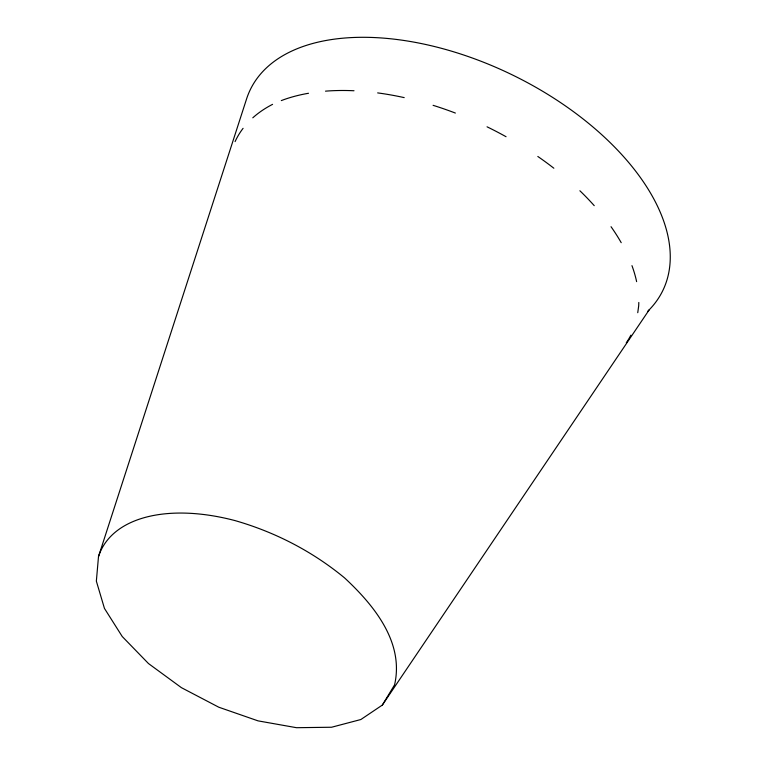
<?xml version="1.0" encoding="UTF-8"?>
<svg xmlns="http://www.w3.org/2000/svg" width="766" height="766" viewBox="0 0 766 766"><rect width="100%" height="100%" fill="white"/><g stroke="black" fill="none" stroke-linecap="round" stroke-linejoin="round"><path stroke-width="1.15" d="M647.691 311.322A229.417 127.96 26 0 0 524.72 81.196A229.417 127.96 26 0 0 246.537 99.053L98.498 556.576L96.353 581.145L104.454 608.415L122.234 636.517L148.48 663.548L181.408 687.657L218.779 707.21L258.037 720.863L296.509 727.7L331.582 727.24L360.853 719.523L382.339 705.074L649.262 309.751M637.752 312.71L638.672 305.979A219.229 122.273 26 0 0 638.806 302.465M382.339 705.074L394.567 684.881C404.41 642.214 373.751 605.016 344.585 577.909C312.451 551.376 275.051 532.064 235.018 520.593A161.693 90.187 26 0 0 98.498 556.576M630.878 335.163A219.076 122.187 26 0 1 626.291 342.756M235.076 141.614A225.204 125.605 26 0 1 243.081 128.324M252.79 117.82A225.204 125.605 26 0 1 272.581 104.348M621.216 242.688A219.229 122.273 26 0 0 612.953 229.474A221.23 123.393 26 0 0 611.038 226.707M631.96 265.639A219.229 122.273 26 0 1 636.623 281.639M281.314 100.595A221.757 123.345 25.9 0 1 308.507 93.27M325.502 91.154A221.757 123.345 25.9 0 1 354.016 90.752M377.648 92.897A221.757 123.345 25.9 0 1 404.199 97.617M433.087 105.325A221.757 123.345 25.9 0 1 449.795 110.974A221.058 123.297 26 0 1 455.377 113.062M487.052 126.811A221.058 123.297 26 0 1 506.058 136.721M537.818 156.465A221.058 123.297 26 0 1 544.502 161.205L545.651 162.038A221.23 123.393 26 0 1 553.847 168.223M579.891 190.763A221.23 123.393 26 0 1 594.234 205.661"/></g></svg>
